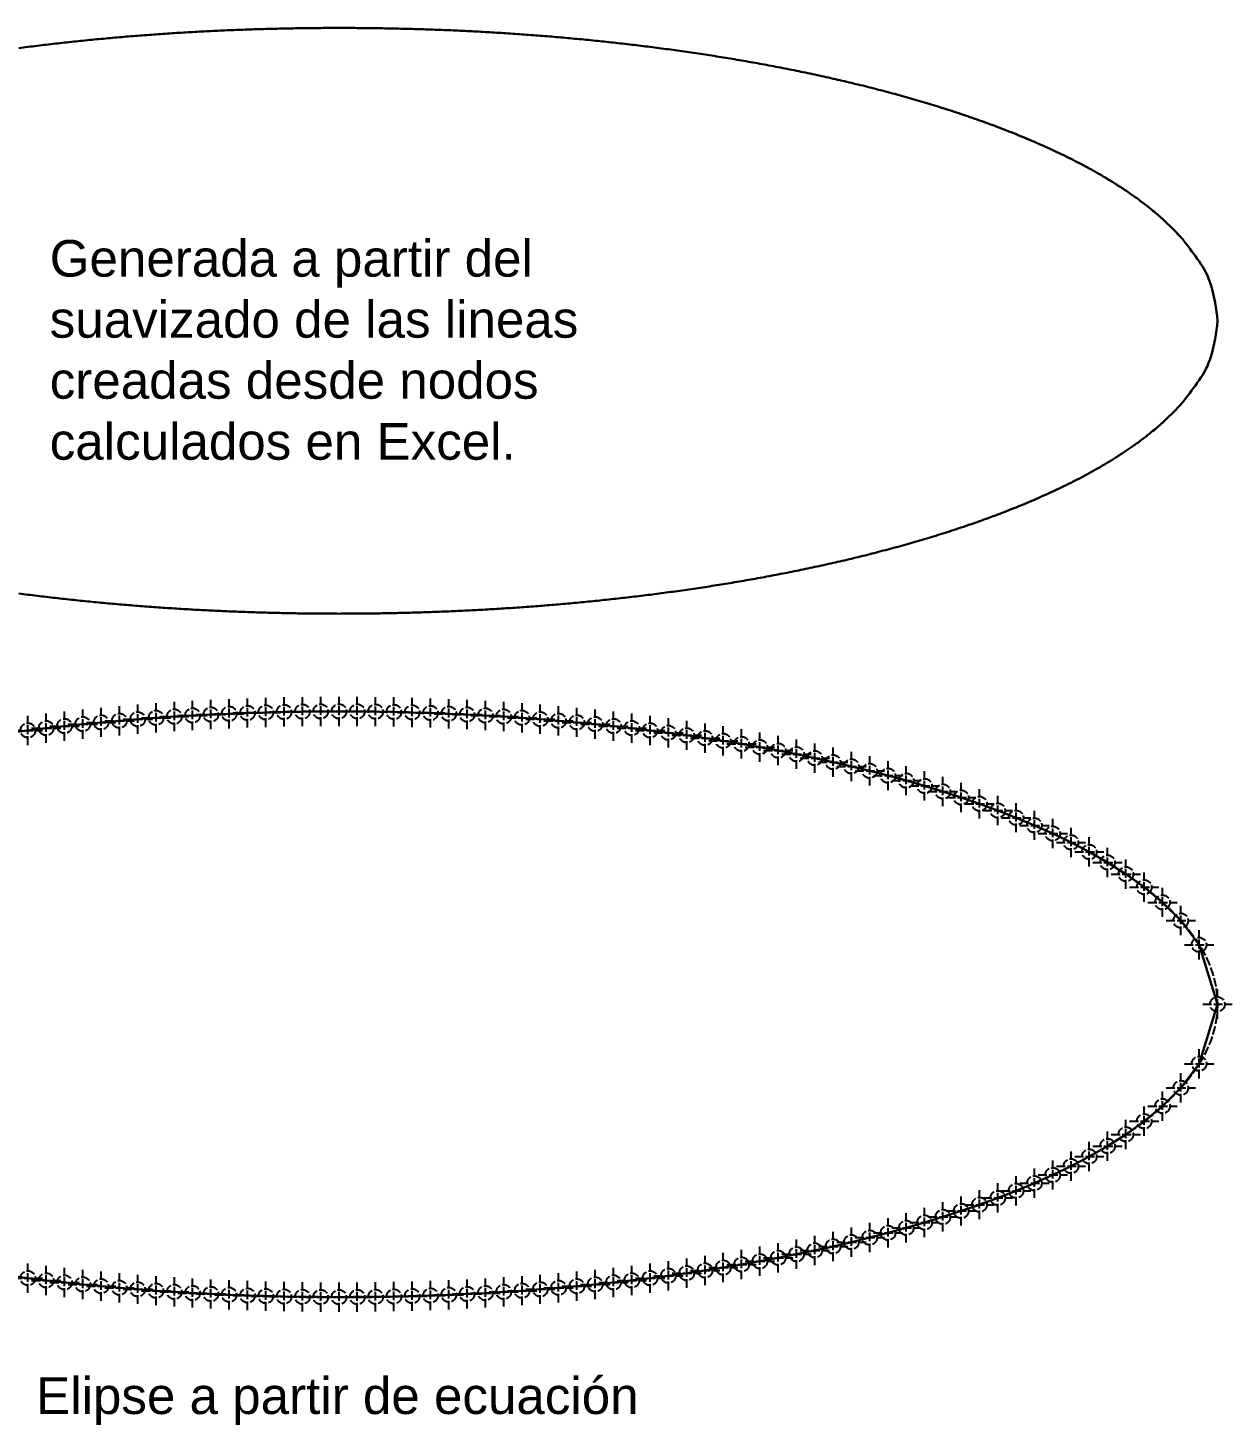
# Model space of a CAD drawing. Header units: millimetres. Extents: x 0 to 1270, y -21 to 350.
# Drawn here: x 78.8 to 161, y 21.3 to 116.7 of the extents above; entities that cross this region are included whole.
import ezdxf

# ---------------------------------------------------------------- set-up
doc = ezdxf.new("R2010")
doc.units = ezdxf.units.MM
doc.header["$LTSCALE"] = 0.05
doc.header["$PDMODE"] = 34
doc.header["$PDSIZE"] = 1
doc.linetypes.add('ACAD_ISO02W100', pattern=[15, 12, -3])
doc.layers.add('0-Object', color=7, linetype='Continuous', lineweight=30)
doc.layers.add('0-Text', color=4, linetype='Continuous', lineweight=20)
doc.layers.add('0-Sketch', color=32, linetype='ACAD_ISO02W100')
doc.styles.get("Standard").update_dxf_attribs({"font": 'arial.ttf'})

msp = doc.modelspace()

# ---------------------------------------------------------------- linework, layer by layer
at = {"layer": '0-Object'}
msp.add_lwpolyline([(78.132, 115.299, -0.00107), (78.749, 115.378, -0.00102), (79.381, 115.457, -0.001044), (79.999, 115.531, -0.000999), (80.631, 115.604, -0.001021), (81.249, 115.673, -0.00098), (81.88, 115.741, -0.001), (82.499, 115.805, -0.000964), (83.13, 115.868, -0.000981), (83.749, 115.927, -0.000948), (84.379, 115.985, -0.000964), (84.999, 116.039, -0.000934), (85.629, 116.092, -0.000949), (86.249, 116.142, -0.000922), (86.878, 116.19, -0.000935), (87.499, 116.236, -0.000911), (88.128, 116.279, -0.000923), (88.749, 116.32, -0.000902), (89.378, 116.359, -0.000912), (89.999, 116.395, -0.000894), (90.627, 116.429, -0.000902), (91.249, 116.461, -0.000887), (91.877, 116.49, -0.000894), (92.499, 116.518, -0.000881), (93.126, 116.543, -0.000887), (93.749, 116.566, -0.000876), (94.376, 116.586, -0.000881), (94.999, 116.605, -0.000872), (95.626, 116.621, -0.000876), (96.249, 116.635, -0.00087), (96.875, 116.647, -0.000872), (97.499, 116.657, -0.000868), (98.125, 116.665, -0.00087), (98.749, 116.67, -0.000868), (99.374, 116.673, -0.000868), (99.999, 116.674, -0.000868), (100.624, 116.673, -0.000868), (101.249, 116.67, -0.00087), (101.874, 116.665, -0.000868), (102.499, 116.657, -0.000872), (103.123, 116.647, -0.00087), (103.749, 116.635, -0.000876), (104.373, 116.621, -0.000872), (104.999, 116.605, -0.000881), (105.623, 116.586, -0.000876), (106.249, 116.566, -0.000887), (106.872, 116.543, -0.000881), (107.499, 116.518, -0.000894), (108.122, 116.49, -0.000887), (108.749, 116.461, -0.000902), (109.371, 116.429, -0.000894), (109.999, 116.395, -0.000912), (110.621, 116.359, -0.000902), (111.249, 116.32, -0.000923), (111.87, 116.279, -0.000911), (112.499, 116.236, -0.000935), (113.12, 116.19, -0.000922), (113.749, 116.142, -0.000949), (114.37, 116.092, -0.000934), (114.999, 116.039, -0.000964), (115.619, 115.985, -0.000948), (116.249, 115.927, -0.000981), (116.869, 115.868, -0.000964), (117.499, 115.805, -0.001), (118.118, 115.741, -0.00098), (118.749, 115.673, -0.001021), (119.368, 115.604, -0.000999), (119.999, 115.531, -0.001044), (120.617, 115.457, -0.00102), (121.249, 115.378, -0.00107), (121.867, 115.299, -0.001043), (122.499, 115.215, -0.001098), (123.116, 115.13, -0.001068), (123.749, 115.041, -0.001129), (124.365, 114.951, -0.001096), (124.999, 114.856, -0.001163), (125.615, 114.76, -0.001127), (126.249, 114.659, -0.0012), (126.864, 114.558, -0.001161), (127.499, 114.45, -0.001242), (128.113, 114.343, -0.001198), (128.749, 114.229, -0.001288), (129.363, 114.116, -0.001239), (129.999, 113.995, -0.001339), (130.612, 113.876, -0.001285), (131.249, 113.748, -0.001396), (131.861, 113.622, -0.001336), (132.499, 113.486, -0.00146), (133.11, 113.353, -0.001392), (133.749, 113.21, -0.001531), (134.359, 113.07, -0.001455), (134.999, 112.919, -0.001611), (135.608, 112.772, -0.001525), (136.249, 112.612, -0.001702), (136.856, 112.456, -0.001605), (137.499, 112.287, -0.001805), (138.105, 112.123, -0.001694), (138.749, 111.944, -0.001923), (139.354, 111.771, -0.001795), (139.999, 111.582, -0.002058), (140.602, 111.399, -0.001911), (141.249, 111.198, -0.002216), (141.85, 111.006, -0.002044), (142.499, 110.792, -0.0024), (143.098, 110.589, -0.002198), (143.749, 110.361, -0.002618), (144.345, 110.146, -0.002378), (144.999, 109.903, -0.00288), (145.592, 109.676, -0.00259), (146.249, 109.415, -0.003197), (146.839, 109.173, -0.002842), (147.499, 108.894, -0.003589), (148.085, 108.636, -0.003145), (148.749, 108.334, -0.004082), (149.33, 108.059, -0.003516), (149.999, 107.73, -0.004719), (150.574, 107.436, -0.003975), (151.249, 107.074, -0.005567), (151.815, 106.758, -0.004554), (152.499, 106.357, -0.00674), (153.054, 106.015, -0.005292), (153.749, 105.562, -0.008453), (154.286, 105.191, -0.006235), (154.999, 104.668, -0.011152), (155.505, 104.268, -0.007353), (156.249, 103.634, -0.015964), (156.624, 103.284, -0.00653), (157.499, 102.388, -0.028215), (157.716, 102.132, -0.00543), (158.749, 100.736, -0.082051), (159.55, 99.128, -0.058891), (159.999, 96.674), (159.999, 96.674), (159.999, 96.674), (159.999, 96.674), (159.999, 96.674), (159.999, 96.674), (159.999, 96.674), (159.999, 96.674), (159.999, 96.674), (159.999, 96.674), (159.999, 96.674), (159.999, 96.674), (159.999, 96.674), (159.999, 96.674), (159.999, 96.674), (159.999, 96.674), (159.999, 96.674), (159.999, 96.674), (159.999, 96.674), (159.999, 96.674), (159.999, 96.674), (159.999, 96.674), (159.999, 96.674), (159.999, 96.674), (159.999, 96.674), (159.999, 96.674), (159.999, 96.674), (159.999, 96.674), (159.999, 96.674), (159.999, 96.674), (159.999, 96.674), (159.999, 96.674), (159.999, 96.674), (159.999, 96.674), (159.999, 96.674), (159.999, 96.674), (159.999, 96.674), (159.999, 96.674), (159.999, 96.674), (159.999, 96.674), (159.999, 96.674), (159.999, 96.674), (159.999, 96.674), (159.999, 96.674), (159.999, 96.674), (159.999, 96.674), (159.999, 96.674), (159.999, 96.674), (159.999, 96.674), (159.999, 96.674), (159.999, 96.674), (159.999, 96.674), (159.999, 96.674), (159.999, 96.674), (159.999, 96.674), (159.999, 96.674), (159.999, 96.674), (159.999, 96.674), (159.999, 96.674), (159.999, 96.674), (159.999, 96.674), (159.999, 96.674), (159.999, 96.674), (159.999, 96.674), (159.999, 96.674), (159.999, 96.674), (159.999, 96.674), (159.999, 96.674), (159.999, 96.674), (159.999, 96.674), (159.999, 96.674), (159.999, 96.674), (159.999, 96.674), (159.999, 96.674), (159.999, 96.674), (159.999, 96.674), (159.999, 96.674), (159.999, 96.674), (159.999, 96.674), (159.999, 96.674), (159.999, 96.674), (159.999, 96.674), (159.999, 96.674), (159.999, 96.674), (159.999, 96.674), (159.999, 96.674), (159.999, 96.674), (159.999, 96.674), (159.999, 96.674), (159.999, 96.674), (159.999, 96.674), (159.999, 96.674), (159.999, 96.674), (159.999, 96.674), (159.999, 96.674), (159.999, 96.674), (159.999, 96.674), (159.999, 96.674), (159.999, 96.674), (159.999, 96.674), (159.999, 96.674), (159.999, 96.674), (159.999, 96.674, -0.058891), (159.55, 94.221, -0.082051), (158.749, 92.613, -0.00543), (157.716, 91.216, -0.028215), (157.499, 90.961, -0.00653), (156.624, 90.065, -0.015964), (156.249, 89.715, -0.007353), (155.505, 89.081, -0.011152), (154.999, 88.681, -0.006235), (154.286, 88.158, -0.008453), (153.749, 87.787, -0.005292), (153.054, 87.334, -0.00674), (152.499, 86.992, -0.004554), (151.815, 86.591, -0.005567), (151.249, 86.274, -0.003975), (150.574, 85.913, -0.004719), (149.999, 85.619, -0.003516), (149.33, 85.29, -0.004082), (148.749, 85.015, -0.003145), (148.085, 84.713, -0.003589), (147.499, 84.455, -0.002842), (146.839, 84.175, -0.003197), (146.249, 83.934, -0.00259), (145.592, 83.673, -0.00288), (144.999, 83.446, -0.002378), (144.345, 83.203, -0.002618), (143.749, 82.988, -0.002198), (143.098, 82.76, -0.0024), (142.499, 82.557, -0.002044), (141.85, 82.343, -0.002216), (141.249, 82.151, -0.001911), (140.602, 81.949, -0.002058), (139.999, 81.767, -0.001795), (139.354, 81.578, -0.001923), (138.749, 81.405, -0.001694), (138.105, 81.226, -0.001805), (137.499, 81.062, -0.001605), (136.856, 80.893, -0.001702), (136.249, 80.737, -0.001525), (135.608, 80.577, -0.001611), (134.999, 80.43, -0.001455), (134.359, 80.279, -0.001531), (133.749, 80.139, -0.001392), (133.11, 79.996, -0.00146), (132.499, 79.863, -0.001336), (131.861, 79.727, -0.001396), (131.249, 79.601, -0.001285), (130.612, 79.473, -0.001339), (129.999, 79.354, -0.001239), (129.363, 79.233, -0.001288), (128.749, 79.12, -0.001198), (128.113, 79.006, -0.001242), (127.499, 78.899, -0.001161), (126.864, 78.791, -0.0012), (126.249, 78.69, -0.001127), (125.615, 78.589, -0.001163), (124.999, 78.493, -0.001096), (124.365, 78.398, -0.001129), (123.749, 78.308, -0.001068), (123.116, 78.218, -0.001098), (122.499, 78.134, -0.001043), (121.867, 78.05, -0.00107), (121.249, 77.971, -0.00102), (120.617, 77.892, -0.001044), (119.999, 77.818, -0.000999), (119.368, 77.745, -0.001021), (118.749, 77.676, -0.00098), (118.118, 77.608, -0.001), (117.499, 77.544, -0.000964), (116.869, 77.481, -0.000981), (116.249, 77.422, -0.000948), (115.619, 77.364, -0.000964), (114.999, 77.31, -0.000934), (114.37, 77.257, -0.000949), (113.749, 77.207, -0.000922), (113.12, 77.159, -0.000935), (112.499, 77.113, -0.000911), (111.87, 77.07, -0.000923), (111.249, 77.029, -0.000902), (110.621, 76.99, -0.000912), (109.999, 76.954, -0.000894), (109.371, 76.92, -0.000902), (108.749, 76.888, -0.000887), (108.122, 76.859, -0.000894), (107.499, 76.831, -0.000881), (106.872, 76.806, -0.000887), (106.249, 76.783, -0.000876), (105.623, 76.763, -0.000881), (104.999, 76.744, -0.000872), (104.373, 76.728, -0.000876), (103.749, 76.714, -0.00087), (103.123, 76.702, -0.000872), (102.499, 76.692, -0.000868), (101.874, 76.684, -0.00087), (101.249, 76.679, -0.000868), (100.624, 76.676, -0.000868), (99.999, 76.674, -0.000868), (99.374, 76.676, -0.000868), (98.749, 76.679, -0.00087), (98.125, 76.684, -0.000868), (97.499, 76.692, -0.000872), (96.875, 76.702, -0.00087), (96.249, 76.714, -0.000876), (95.626, 76.728, -0.000872), (94.999, 76.744, -0.000881), (94.376, 76.763, -0.000876), (93.749, 76.783, -0.000887), (93.126, 76.806, -0.000881), (92.499, 76.831, -0.000894), (91.877, 76.859, -0.000887), (91.249, 76.888, -0.000902), (90.627, 76.92, -0.000894), (89.999, 76.954, -0.000912), (89.378, 76.99, -0.000902), (88.749, 77.029, -0.000923), (88.128, 77.07, -0.000911), (87.499, 77.113, -0.000935), (86.878, 77.159, -0.000922), (86.249, 77.207, -0.000949), (85.629, 77.257, -0.000934), (84.999, 77.31, -0.000964), (84.379, 77.364, -0.000948), (83.749, 77.422, -0.000981), (83.13, 77.481, -0.000964), (82.499, 77.544, -0.001), (81.88, 77.608, -0.00098), (81.249, 77.676, -0.001021), (80.631, 77.745, -0.000999), (79.999, 77.818, -0.001044), (79.381, 77.892, -0.00102), (78.749, 77.971, -0.00107), (78.132, 78.05, -0.001043)], format="xyb", dxfattribs=at)
for points in [[(100, 70), (98.75, 69.996), (97.5, 69.983), (96.25, 69.961), (95, 69.93), (93.75, 69.891), (92.5, 69.843), (91.25, 69.786), (90, 69.72), (88.75, 69.645), (87.5, 69.561), (86.25, 69.468), (85, 69.365), (83.75, 69.253), (82.5, 69.13), (81.25, 68.998), (80, 68.856), (78.75, 68.704), (77.5, 68.54)], [(100, 70), (101.25, 69.996), (102.5, 69.983), (103.75, 69.961), (105, 69.93), (106.25, 69.891), (107.5, 69.843), (108.75, 69.786), (110, 69.72), (111.25, 69.645), (112.5, 69.561), (113.75, 69.468), (115, 69.365), (116.25, 69.253), (117.5, 69.13), (118.75, 68.998), (120, 68.856), (121.25, 68.704), (122.5, 68.54), (123.75, 68.366), (125, 68.181), (126.25, 67.984), (127.5, 67.776), (128.75, 67.554), (130, 67.321), (131.25, 67.073), (132.5, 66.812), (133.75, 66.536), (135, 66.245), (136.25, 65.937), (137.5, 65.612), (138.75, 65.27), (140, 64.907), (141.25, 64.524), (142.5, 64.118), (143.75, 63.687), (145, 63.229), (146.25, 62.741), (147.5, 62.219), (148.75, 61.659), (150, 61.055), (151.25, 60.4), (152.5, 59.682), (153.75, 58.888), (155, 57.993), (156.25, 56.96), (157.5, 55.713), (158.75, 54.061), (160, 50), (160, 50), (160, 50), (160, 50), (160, 50), (160, 50), (160, 50), (160, 50), (160, 50), (160, 50), (160, 50), (160, 50), (160, 50), (160, 50), (160, 50), (160, 50), (160, 50), (160, 50), (160, 50), (160, 50), (160, 50), (160, 50), (160, 50), (160, 50), (160, 50), (160, 50), (160, 50), (160, 50), (160, 50), (160, 50), (160, 50), (160, 50), (160, 50), (160, 50), (160, 50), (160, 50), (160, 50), (160, 50), (160, 50), (160, 50), (160, 50), (160, 50), (160, 50), (160, 50), (160, 50), (160, 50), (160, 50), (160, 50), (160, 50), (160, 50), (160, 50), (160, 50)], [(100, 30), (101.25, 30.004), (102.5, 30.017), (103.75, 30.039), (105, 30.07), (106.25, 30.109), (107.5, 30.157), (108.75, 30.214), (110, 30.28), (111.25, 30.355), (112.5, 30.439), (113.75, 30.532), (115, 30.635), (116.25, 30.747), (117.5, 30.87), (118.75, 31.002), (120, 31.144), (121.25, 31.296), (122.5, 31.46), (123.75, 31.634), (125, 31.819), (126.25, 32.016), (127.5, 32.224), (128.75, 32.446), (130, 32.679), (131.25, 32.927), (132.5, 33.188), (133.75, 33.464), (135, 33.755), (136.25, 34.063), (137.5, 34.388), (138.75, 34.73), (140, 35.093), (141.25, 35.476), (142.5, 35.882), (143.75, 36.313), (145, 36.771), (146.25, 37.259), (147.5, 37.781), (148.75, 38.341), (150, 38.945), (151.25, 39.6), (152.5, 40.318), (153.75, 41.112), (155, 42.007), (156.25, 43.04), (157.5, 44.287), (158.75, 45.939), (160, 50), (160, 50), (160, 50), (160, 50), (160, 50), (160, 50), (160, 50), (160, 50), (160, 50), (160, 50), (160, 50), (160, 50), (160, 50), (160, 50), (160, 50), (160, 50), (160, 50), (160, 50), (160, 50), (160, 50), (160, 50), (160, 50), (160, 50), (160, 50), (160, 50), (160, 50), (160, 50), (160, 50), (160, 50), (160, 50), (160, 50), (160, 50), (160, 50), (160, 50), (160, 50), (160, 50), (160, 50), (160, 50), (160, 50), (160, 50), (160, 50), (160, 50), (160, 50), (160, 50), (160, 50), (160, 50), (160, 50), (160, 50), (160, 50), (160, 50), (160, 50), (160, 50)], [(100, 30), (98.75, 30.004), (97.5, 30.017), (96.25, 30.039), (95, 30.07), (93.75, 30.109), (92.5, 30.157), (91.25, 30.214), (90, 30.28), (88.75, 30.355), (87.5, 30.439), (86.25, 30.532), (85, 30.635), (83.75, 30.747), (82.5, 30.87), (81.25, 31.002), (80, 31.144), (78.75, 31.296), (77.5, 31.46)]]:
    msp.add_lwpolyline(points, dxfattribs=at)
at = {"layer": '0-Sketch'}
msp.add_ellipse((100, 50), major_axis=(60, 0), ratio=0.333333, dxfattribs=at)
for p in [(88.75, 69.645), (90, 69.72), (91.25, 69.786), (92.5, 69.843), (93.75, 69.891), (95, 69.93), (96.25, 69.961), (97.5, 69.983), (98.75, 69.996), (100, 70), (100, 70), (101.25, 69.996), (102.5, 69.983), (103.75, 69.961), (105, 69.93), (106.25, 69.891), (107.5, 69.843), (108.75, 69.786), (110, 69.72), (111.25, 69.645), (78.75, 68.704), (80, 68.856), (81.25, 68.998), (82.5, 69.13), (83.75, 69.253), (85, 69.365), (86.25, 69.468), (87.5, 69.561), (112.5, 69.561), (113.75, 69.468), (115, 69.365), (116.25, 69.253), (117.5, 69.13), (118.75, 68.998), (120, 68.856), (121.25, 68.704), (122.5, 68.54), (123.75, 68.366), (125, 68.181), (126.25, 67.984), (127.5, 67.776), (128.75, 67.554), (130, 67.321), (131.25, 67.073), (132.5, 66.812), (133.75, 66.536), (135, 66.245), (136.25, 65.937), (137.5, 65.612), (138.75, 65.27), (140, 64.907), (141.25, 64.524), (142.5, 64.118), (143.75, 63.687), (145, 63.229), (146.25, 62.741), (147.5, 62.219), (148.75, 61.659), (150, 61.055), (151.25, 60.4), (152.5, 59.682), (153.75, 58.888), (155, 57.993), (156.25, 56.96), (157.5, 55.713), (158.75, 54.061), (160, 50), (160, 50), (160, 50), (160, 50), (160, 50), (160, 50), (160, 50), (160, 50), (160, 50), (160, 50), (160, 50), (160, 50), (160, 50), (160, 50), (160, 50), (160, 50), (160, 50), (160, 50), (160, 50), (160, 50), (160, 50), (160, 50), (160, 50), (160, 50), (160, 50), (160, 50), (160, 50), (160, 50), (160, 50), (160, 50), (160, 50), (160, 50), (160, 50), (160, 50), (160, 50), (160, 50), (160, 50), (160, 50), (160, 50), (160, 50), (160, 50), (160, 50), (160, 50), (160, 50), (160, 50), (160, 50), (160, 50), (160, 50), (160, 50), (160, 50), (160, 50), (160, 50), (160, 50), (160, 50), (160, 50), (160, 50), (160, 50), (160, 50), (160, 50), (160, 50), (160, 50), (160, 50), (160, 50), (160, 50), (160, 50), (160, 50), (160, 50), (160, 50), (160, 50), (160, 50), (160, 50), (160, 50), (160, 50), (160, 50), (160, 50), (160, 50), (160, 50), (160, 50), (160, 50), (160, 50), (160, 50), (160, 50), (160, 50), (160, 50), (160, 50), (160, 50), (160, 50), (160, 50), (160, 50), (160, 50), (160, 50), (160, 50), (160, 50), (160, 50), (160, 50), (160, 50), (160, 50), (160, 50), (160, 50), (160, 50), (160, 50), (160, 50), (160, 50), (160, 50), (158.75, 45.939), (157.5, 44.287), (156.25, 43.04), (155, 42.007), (153.75, 41.112), (152.5, 40.318), (151.25, 39.6), (148.75, 38.341), (150, 38.945), (146.25, 37.259), (147.5, 37.781), (143.75, 36.313), (145, 36.771), (141.25, 35.476), (142.5, 35.882), (137.5, 34.388), (138.75, 34.73), (140, 35.093), (133.75, 33.464), (135, 33.755), (136.25, 34.063), (128.75, 32.446), (130, 32.679), (131.25, 32.927), (132.5, 33.188), (122.5, 31.46), (123.75, 31.634), (125, 31.819), (126.25, 32.016), (127.5, 32.224), (78.75, 31.296), (80, 31.144), (81.25, 31.002), (82.5, 30.87), (83.75, 30.747), (85, 30.635), (86.25, 30.532), (113.75, 30.532), (115, 30.635), (116.25, 30.747), (117.5, 30.87), (118.75, 31.002), (120, 31.144), (121.25, 31.296), (87.5, 30.439), (88.75, 30.355), (90, 30.28), (91.25, 30.214), (92.5, 30.157), (93.75, 30.109), (95, 30.07), (96.25, 30.039), (97.5, 30.017), (98.75, 30.004), (100, 30), (100, 30), (101.25, 30.004), (102.5, 30.017), (103.75, 30.039), (105, 30.07), (106.25, 30.109), (107.5, 30.157), (108.75, 30.214), (110, 30.28), (111.25, 30.355), (112.5, 30.439)]:
    msp.add_point(p, dxfattribs=at)

# ---------------------------------------------------------------- texts
at = {"layer": '0-Text', "char_height": 2.5, "attachment_point": 1}
for s, width, insert in [('Generada a partir del suavizado de las lineas creadas desde nodos calculados en Excel.', 36.36582, (80.238, 102.189)), ('\\pxqc;Elipse a partir de ecuación', 47.8889, (75.942, 24.517))]:
    msp.add_mtext_dynamic_manual_height_columns(s, width=width, gutter_width=12.5, heights=[0], dxfattribs=dict(at, insert=insert))

doc.saveas('drawing.dxf')
